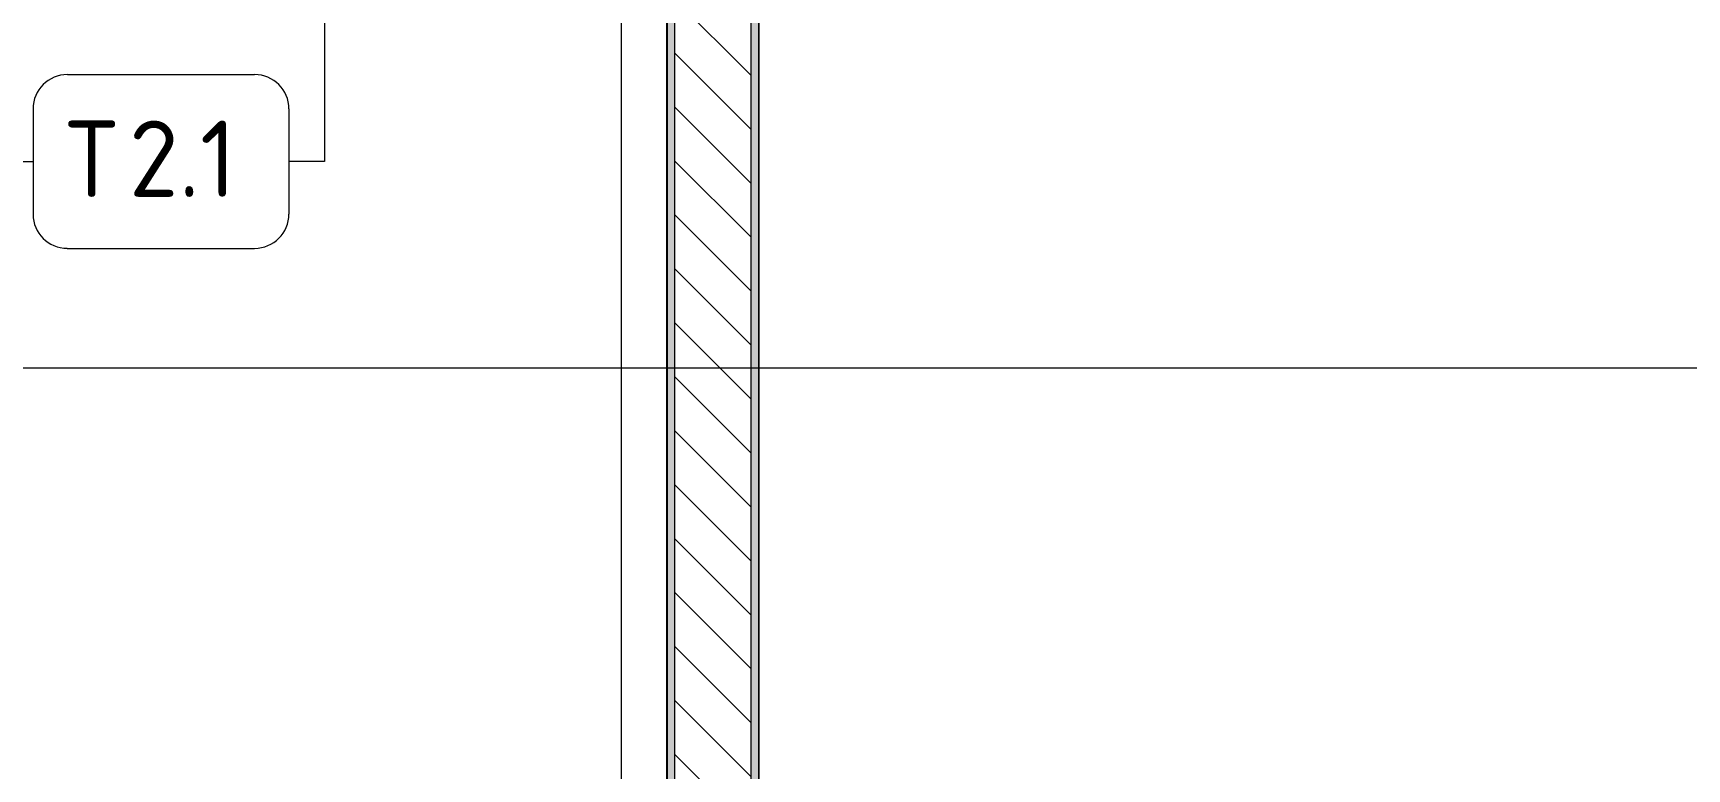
# Model space of a CAD drawing. Header units: millimetres. Extents: x -6228 to 200708, y -8553 to 29014.
# Drawn here: x 160111 to 164448, y 17099 to 19027 of the extents above; entities that cross this region are included whole.
import ezdxf

# ---------------------------------------------------------------- set-up
doc = ezdxf.new("R2010")
doc.units = ezdxf.units.MM
doc.linetypes.add('Осевая', pattern=[15875, 3175, -2381.25, 7937.5, -2381.25])
doc.layers.add('A-FLOR-3', color=7, linetype='Continuous', lineweight=9, true_color=0xaaaaaa)
doc.layers.add('I-WALL-8', color=9, linetype='Continuous', lineweight=9, true_color=0x808080)
for name, color, linetype, lineweight in [('A-WALL-4', 7, 'Continuous', 13), ('I-WALL-6', 7, 'Continuous', 9), ('Марки для знаков', 7, 'Continuous', 9), ('Оси-2', 7, 'Осевая', 9)]:
    doc.layers.add(name, color=color, linetype=linetype, lineweight=lineweight)
doc.styles.add('GOST Common_1', font='GOST_Common.ttf', dxfattribs={"height": 200})
pattern_1 = [(0, (50944.32, 0), (121.92, 30.48), [10.058, -81.382, 10.058, -81.382, -487.68]), (0, (50944.32, 0), (121.92, 30.48), [-182.88, 10.058, -172.822, 10.058, -81.382, -213.36]), (0, (50944.32, 0), (121.92, 30.48), [-457.2, 10.058, -50.902, 10.058, -142.342]), (120, (50990.04, 15.24), (-87.356454, 90.345817), [10.058, -81.382, 10.058, -81.382, -487.68]), (120, (50990.04, 15.24), (-87.356454, 90.345817), [-182.88, 10.058, -172.822, 10.058, -81.382, -213.36]), (120, (50990.04, 15.24), (-87.356454, 90.345817), [-457.2, 10.058, -50.902, 10.058, -142.342]), (240, (51005.28, 76.2), (-34.563546, -120.825817), [10.058, -81.382, 10.058, -81.382, -487.68]), (240, (51005.28, 76.2), (-34.563546, -120.825817), [-182.88, 10.058, -172.822, 10.058, -81.382, -213.36]), (240, (51005.28, 76.2), (-34.563546, -120.825817), [-457.2, 10.058, -50.902, 10.058, -142.342])]

# ---------------------------------------------------------------- blocks, each defined once
blk = doc.blocks.new('Марка_Знаки - В прямоуг_Наименование краткое-30718135-План зашивки приборов отопления в осях 2 этажа 23-33')
at = {"layer": 'Марки для знаков'}
for p, q in [((-2.455, 2.278), (2.455, 2.278)), ((-3.355, 1.378), (-3.355, -1.384)), ((3.355, 1.378), (3.355, -1.378)), ((-2.461, -2.278), (2.455, -2.278))]:
    blk.add_line(p, q, dxfattribs=at)
for centre, radius, start, end in [((-2.455, 1.378), 0.9, 90, 180), ((2.455, 1.378), 0.9, 0, 90), ((-2.461, -1.384), 0.893, 180, 270), ((2.455, -1.378), 0.9, 270, 0)]:
    blk.add_arc(centre, radius, start, end, dxfattribs=at)

msp = doc.modelspace()

# ---------------------------------------------------------------- hatches: boundary and pattern name
at = {"layer": 'I-WALL-6'}
h = msp.add_hatch(dxfattribs=at)
h.set_pattern_fill('FP_144', color=256, style=0, pattern_type=2)
h.set_pattern_definition([(135, (50944.32, 0), (-70.71068, -70.71068), [])])
h.paths.add_polyline_path([(161994.3, 13900), (161994.3, 20900), (161794.3, 20900), (161794.3, 13900), (161872, 13900)])
at = {"layer": 'I-WALL-8'}
h = msp.add_hatch(dxfattribs=at)
h.set_pattern_fill('FP_160', color=256, style=0, pattern_type=2)
h.set_pattern_definition(pattern_1)
h.paths.add_polyline_path([(161994.3, 13600), (162014.3, 13600), (162014.3, 21130), (161994.3, 21130), (161994.3, 13698.8)])
h = msp.add_hatch(dxfattribs=at)
h.set_pattern_fill('FP_160', color=256, style=0, pattern_type=2)
h.set_pattern_definition(pattern_1)
h.paths.add_polyline_path([(161774.3, 13980), (161794.3, 13980), (161794.3, 20329), (161774.3, 20329), (161774.3, 14000)])

# ---------------------------------------------------------------- linework, layer by layer
at = {"layer": 'A-FLOR-3'}
msp.add_line((161773.3, 14011), (161773.3, 20308), dxfattribs=at)
at = {"layer": 'A-WALL-4'}
msp.add_line((161994.3, 13900), (161994.3, 20900), dxfattribs=at)
at = {"layer": 'I-WALL-6'}
for p, q in [((162014.3, 13600), (162014.3, 21130)), ((162015.3, 13600), (162015.3, 21129)), ((161794.3, 13980), (161794.3, 20900)), ((161773.3, 20309), (161773.3, 14001)), ((161774.3, 14001), (161774.3, 20329)), ((161774.3, 20308), (161774.3, 14000))]:
    msp.add_line(p, q, dxfattribs=at)
at = {"layer": 'Марки для знаков'}
for p, q in [((160875.1, 20789), (160875.1, 18691)), ((160014.8, 18691), (160111.1, 18691)), ((160875.1, 18691), (160782, 18691))]:
    msp.add_line(p, q, dxfattribs=at)
at = {"layer": 'Оси-2'}
for p, q in [((161654.3, 593.7), (161654.3, 19528.3)), ((135881, 18150), (173704.3, 18150))]:
    msp.add_line(p, q, dxfattribs=at)

# ---------------------------------------------------------------- block references
at = {"layer": 'Марки для знаков', "xscale": 99.99999999999993, "yscale": 99.99999999999993, "zscale": 99.99999999999993}
msp.add_blockref('Марка_Знаки - В прямоуг_Наименование краткое-30718135-План зашивки приборов отопления в осях 2 этажа 23-33', (160446.6, 18691), dxfattribs=at)

# ---------------------------------------------------------------- texts
at = {"layer": 'Марки для знаков', "char_height": 200, "attachment_point": 1, "style": 'GOST Common_1'}
for s, insert, width in [('\\fGOST Common|b0|i0|c204|p34|;Т', (160197.1, 18798.1), 200.422), ('2.1', (160362.4, 18798.1), 368.776)]:
    msp.add_mtext(s, dxfattribs=dict(at, insert=insert, width=width))

doc.saveas('drawing.dxf')
